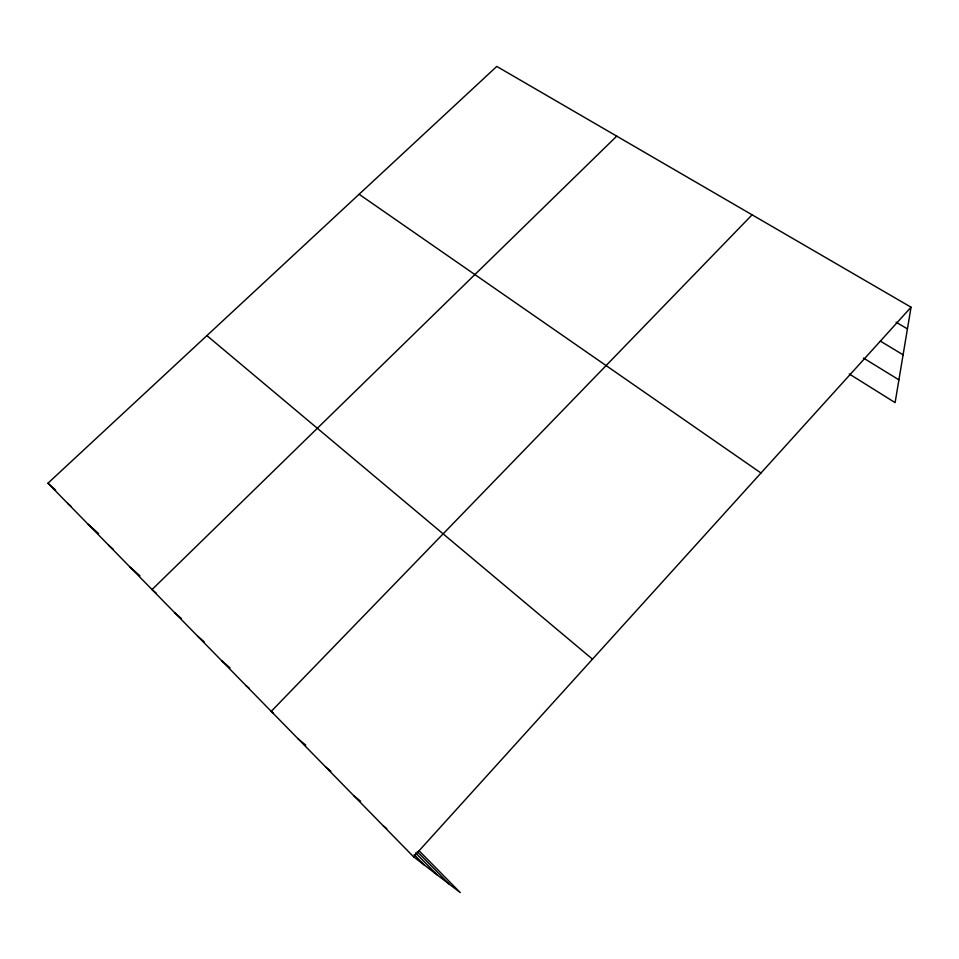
<?xml version="1.0" encoding="UTF-8"?>
<svg xmlns="http://www.w3.org/2000/svg" width="959" height="959" viewBox="0 0 959 959"><rect width="100%" height="100%" fill="white"/><g stroke="black" fill="none" stroke-linecap="round" stroke-linejoin="round"><path stroke-width="1.44" d="M419.023 850.705L460.248 892.577L413.593 856.819L47.95 483.216L496.774 66.423L911.05 307.204L895.107 402.624L849.29 373.986M413.593 856.819L911.05 307.204M752.096 214.816L271.229 711.362L273.363 713.148M616.733 136.142L152.037 589.569L156.317 593.309M896.126 322.212L907.43 328.901M880.374 341.116L903.102 354.818M863.472 358.055L898.919 379.836M359.11 194.269L760.978 473.003M383.312 825.879L386.753 828.576M353.979 795.898L360.596 801.221M325.545 766.852L330.867 771.192M297.973 738.682L305.765 745.143M206.892 335.614L592.482 659.169M246.031 685.601L249.352 688.418M221.529 660.583L230.028 667.848M197.722 636.249L204.279 641.907M174.562 612.597L181.287 618.435M130.112 567.165L139.954 575.82M108.751 545.347L113.222 549.291M87.964 524.105L98.621 533.564M67.693 503.403L70.954 506.292M47.95 483.216L55.646 490.109M417.249 851.604L449.244 884.15M415.547 852.899L437.064 874.812M414.144 854.649L424.334 865.054"/></g></svg>
